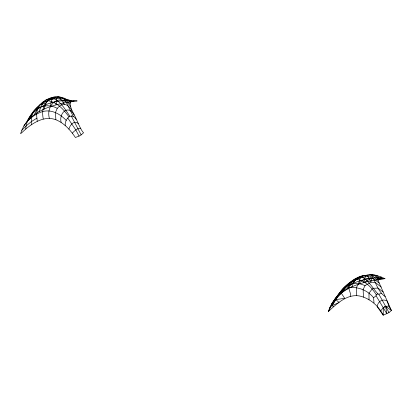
<?xml version="1.0" encoding="UTF-8"?>
<svg xmlns="http://www.w3.org/2000/svg" width="412" height="412" viewBox="0 0 412 412"><rect width="100%" height="100%" fill="white"/><g stroke="black" fill="none" stroke-linecap="round" stroke-linejoin="round"><path stroke-width="0.62" d="M63.767 103.052L64.19 98.2C55.764 94.688 45.866 98.355 39.964 104.869C32.816 111.029 26.317 119.197 25.755 129.018L20.6 133.776C27.63 110.05 55.496 103.525 77.137 100.94C58.633 98.705 36.091 103.546 26.955 121.489M31.271 124.79C31.394 120.371 31.003 115.684 33.393 111.729C39.495 105.215 49.553 103.989 57.253 108.341C70.982 93.163 76.802 126.247 83.574 132.772L81.143 134.884A18.015 10.403 0 0 1 79.053 136.089L75.401 137.49C70.457 130.146 64.267 123.121 55.872 119.743C44.954 115.587 33.949 122.199 25.755 129.018M350.293 296.316L350.38 293.38L348.583 287.633C353.419 281.731 359.254 275.535 367.458 275.139C373.596 273.486 379.431 276.349 384.963 278.661C363.343 281.262 335.533 287.736 328.426 311.498C337.742 302.763 349.628 291.598 363.466 297.14C372.18 300.343 379.128 306.961 383.227 315.211L388.969 312.605L391.4 310.493L378.092 280.459L371.202 274.752C375.857 282.035 377.752 291.49 385.184 296.609M55.944 104.911L56.779 98.36L57.783 96.789C62.712 97.35 66.692 100.183 70.045 103.69L70.509 106.43L71.992 110.54M50.547 106.574L51.016 102.758L52.005 99.287L53.637 97.078L59.261 97.196L64.38 104.344M65.199 125.5C64.622 119.32 71.446 111.41 76.179 119.295M378.092 280.459L378.324 279.053L377.449 275.767L379.869 278.996L384.963 278.661M374.003 302.877L373.581 297.727L376.063 295.785L376.285 294.76C371.809 287.597 365.32 280.685 356.596 279.321C346.729 282.014 340.683 291.49 334.781 299.21L333.051 302.753L329.636 307.965M358.373 284.295L360.227 278.023L361.932 275.999L367.458 275.139L368.524 277.879L371.186 282.107L375.363 282.539L381.198 287.035M44.012 109.139L46.855 101.172L49.306 98.427L56.114 97.124M328.426 311.498C333.138 302.104 339.483 293.334 348.583 287.633C358.064 286.525 367.597 290.244 373.581 297.727M70.045 103.69L70.606 102.109L72.043 101.275L74.201 100.966M38.919 111.709L42.858 103.057L45.923 99.962L50.212 99.076L52.854 97.953C60.708 101.537 65.214 109.396 69.901 116.236M68.922 129.136C69.752 125.207 74.418 119.511 78.45 123.724M351.838 286.86C353.728 281.551 357.127 275.803 363.508 275.824M57.253 108.341L55.46 112.481L55.872 119.743M34.371 114.608L39.408 105.405L43.008 102.022L47.926 100.77L50.212 99.076M371.186 282.107L365.099 285.547L363.116 289.497L363.466 297.14M29.849 118.362C35.906 102.186 56.413 93.596 72.043 101.275M68.917 116.776C63.726 109.577 57.237 102.052 47.926 100.77C42.508 105.091 41.957 112.697 43.265 119.027M346.744 289.43C349.731 283.507 354.135 277.286 361.329 276.637C368.683 280.412 372.551 287.89 377.809 293.874L378.849 294.204L381.291 293.354M333.581 306.739L332.077 305.606C336.964 299.055 339.334 290.614 346.471 285.928C349.948 282.462 353.599 278.512 358.749 277.899M342.197 292.329C348.3 278.893 363.235 276.545 376.274 275.267L376.388 277.75L378.855 279.496M331.645 303.757C338.195 295.383 343.634 284.538 354.382 281.041M337.675 296.084C346.992 281.69 365.434 278.713 381.239 277.116L382.027 278.687M381.239 277.116L379.869 278.996L378.324 279.053L373.818 274.835M23.819 126.036C28.279 119.295 34.85 113.985 42.611 111.58C51.521 109.072 60.25 114.057 66.214 120.397M380.801 310.772L383.263 307.666L385.622 306.286L388.938 306.157L391.4 310.493L385.622 306.286L378.849 294.204M334.791 299.385L338.237 295.028L343.248 291.49L346.471 285.928L352.296 283.734L358.78 283.441L365.099 285.547M21.81 130.244L26.358 125.706L31.327 121.607L36.915 118.167C36.179 113.532 37.188 108.686 39.964 104.869L45.572 103.118M72.316 133.143C74.629 130.81 77.271 127.978 80.876 128.209M388.969 312.605L385.622 306.286L383.263 307.666L383.227 315.211L377.191 306.683C377.572 301.79 382.578 298.118 387.089 301.064L388.938 306.157M376.285 294.76L377.809 293.874M371.15 278.445L363.77 282.637L365.346 276.437L364.63 275.51L372.834 274.619L370.831 276.267L371.593 280.773M332.077 305.606L339.097 302.511L335.868 299.622L344.7 298.314L341.409 293.354M73.233 116.395L64.19 98.2L67.882 100.353L68.557 100.183L71.029 101.774M67.882 100.353L70.606 102.109M383.134 291.948L377.984 288.086L373.251 288.318L372.18 288.925L368.987 293.184L369.018 299.869M379.189 283.07L373.025 278.198C366.191 276.782 358.976 281.468 356.37 287.715L356.746 295.62M70.509 106.43C60.935 91.922 45.516 104.102 49.342 118.301M74.114 115.092C68.284 103.87 58.684 113.233 61.131 122.379M67.733 117.992L75.818 129.935L79.053 136.089M376.063 295.785L386.883 313.81L385.622 306.286M71.307 116.004L81.143 134.884M36.915 118.167L37.26 121.298"/></g></svg>
